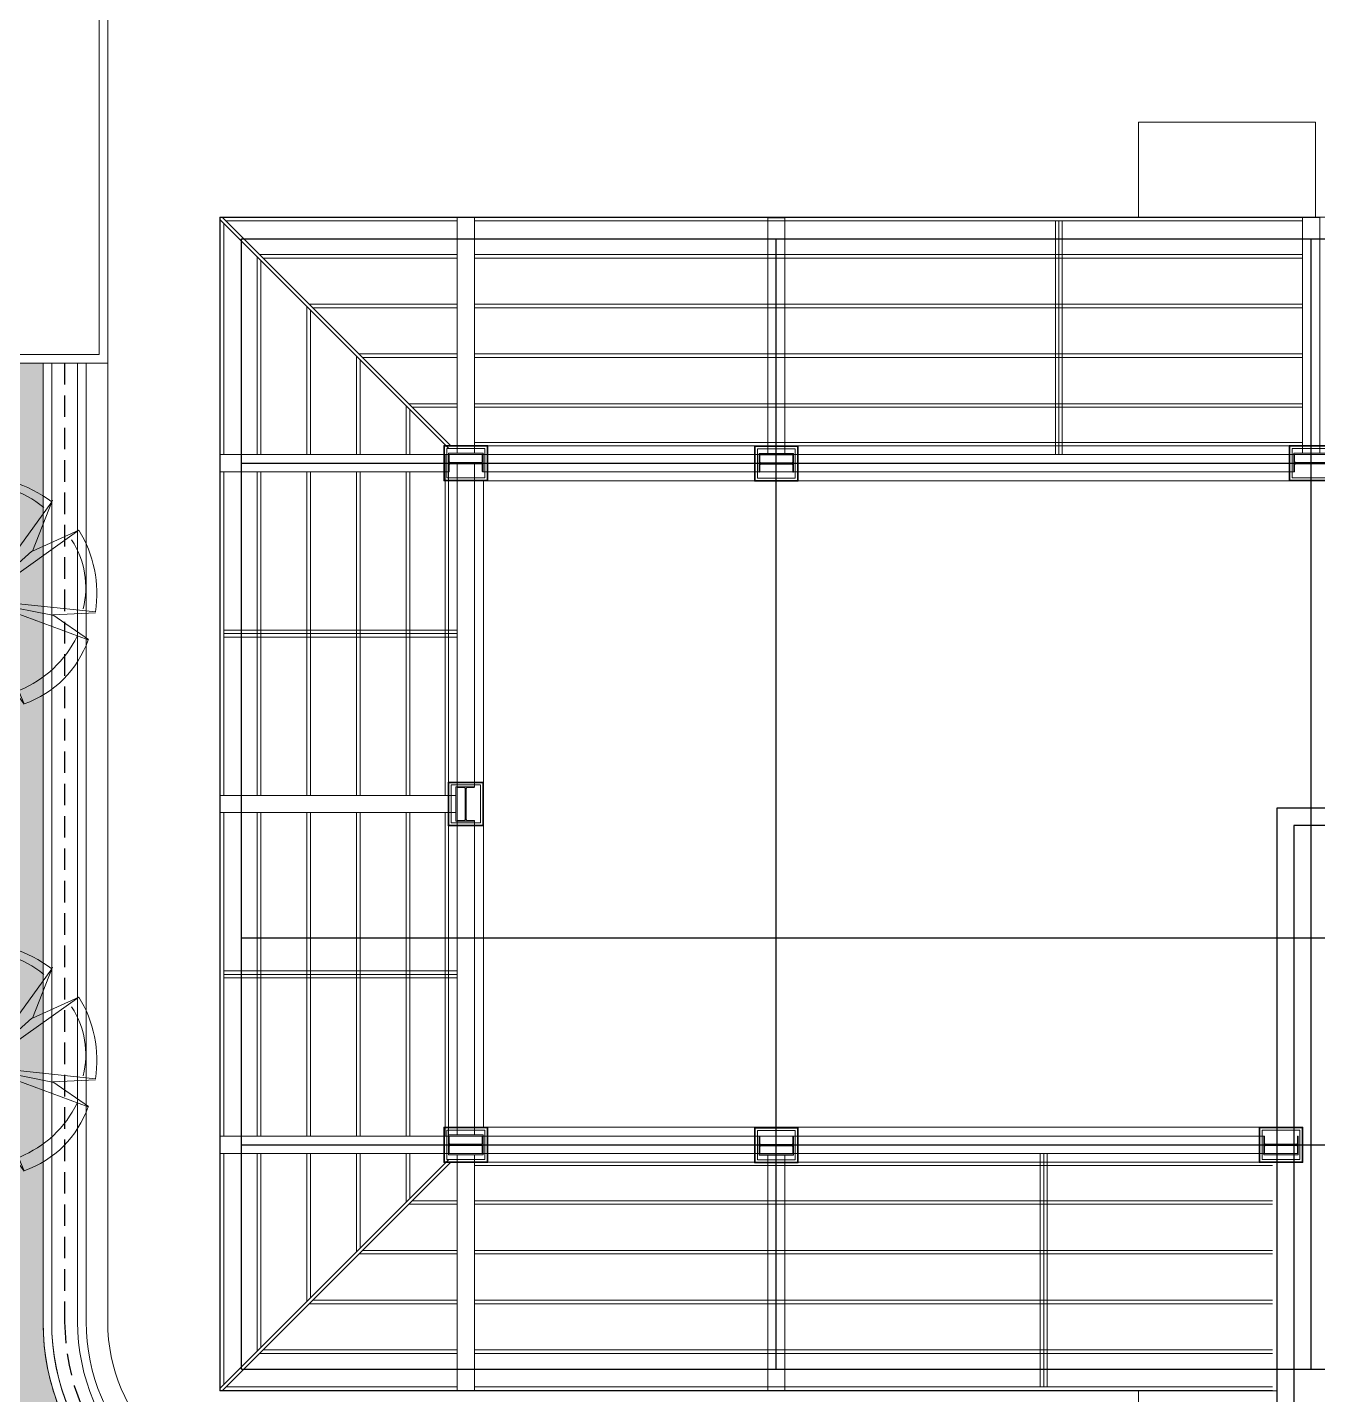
# Model space of a CAD drawing. Header units: inches. Extents: x 139 to 559, y -1 to 295.
# Drawn here: x 290.51 to 305.46, y 133.38 to 149.22 of the extents above; entities that cross this region are included whole.
import ezdxf

# ---------------------------------------------------------------- set-up
doc = ezdxf.new("R2010")
doc.units = ezdxf.units.IN
doc.header["$MEASUREMENT"] = 0
doc.linetypes.add('$0$HIDDEN', pattern=[0.375, 0.25, -0.125])
for name, color, linetype, lineweight in [('ars', 11, 'Continuous', 0), ('ARSIR', 31, 'Continuous', 5), ('ARSIR BETON', 8, 'Continuous', 5), ('ATAP', 3, 'Continuous', 20), ('besi siku', 70, 'Continuous', 9), ('DINDING2', 146, 'Continuous', 5), ('lan', 7, 'Continuous', 15), ('POHON', 98, 'Continuous', 5), ('RUMPUT', 93, 'Continuous', 0), ('SANITAIR', 15, 'Continuous', 9), ('WF', 6, 'Continuous', 9)]:
    doc.layers.add(name, color=color, linetype=linetype, lineweight=lineweight)
doc.layers.add('as', color=1, linetype='Continuous', plot=False)
pattern_1 = [(86.66969, (37.0798, 226.14725), (-0.5066041, 0.569206), [0.142875, -0.934755]), (41.66969, (37.0798, 226.14725), (-0.5066045, 0.5692064), [0.142875, -0.619125]), (131.66969, (37.0798, 226.14725), (-0.5692064, -0.5066045), [0.142875, -0.619125])]

# ---------------------------------------------------------------- blocks, each defined once
blk = doc.blocks.new('D00088C')
for p, q in [((-0.0013, -0.0094), (-0.1437, 0.4512)), ((-0.1152, 0.2615), (-0.1398, 0.4513)), ((-0.2342, 0.4212), (-0.1152, 0.2615)), ((-0.2303, 0.4213), (-0.0013, -0.0094)), ((0.2305, 0.3971), (0.0063, 0.0027)), ((0.2266, 0.397), (0.1472, 0.2403)), ((0.0063, 0.0027), (0.303, 0.3553)), ((0.1472, 0.2403), (0.3033, 0.3575)), ((-0.1152, 0.2612), (-0.0014, -0.0054)), ((0.0023, 0.0066), (-0.4996, 0.0423)), ((-0.496, -0.0575), (0.0023, 0.0066)), ((-0.3618, -0.0303), (-0.4945, 0.0417)), ((0.3075, -0.0277), (0.0024, 0.0026)), ((0.4778, 0.0264), (0.0025, -0.0014)), ((0.4784, 0.0248), (0.3087, -0.0294)), ((-0.4961, -0.0535), (-0.3618, -0.0303)), ((-0.3629, -0.0277), (0.0026, -0.0053)), ((0.0026, -0.0053), (-0.2884, -0.4252)), ((-0.192, -0.4744), (0.0026, -0.0053)), ((-0.1451, -0.264), (0.0026, -0.0053)), ((0.1495, -0.2553), (-0.0014, -0.0054)), ((0.3099, -0.3943), (0.0064, -0.0013)), ((0.0064, -0.0013), (0.169, -0.4733)), ((0.3087, -0.0294), (0.4741, -0.089)), ((-0.1457, -0.2629), (-0.2885, -0.4212)), ((-0.1959, -0.4745), (-0.1457, -0.2629))]:
    blk.add_line(p, q)
at = {"flags": 128}
blk.add_lwpolyline([(0.1453, 0.2437), (0.0025, -0.0014), (0.4729, -0.0927, -0.179693), (0.3099, -0.3943), (0.1517, -0.2555), (0.1692, -0.4812)], format="xyb", dxfattribs=at)
for centre, radius, start, end in [((-0.0088, 0.063), 0.411, 54.3842, 109.1674), ((0.0045, -0.0301), 0.5088, 117.4863, 171.4484), ((-0.018, -0.1342), 0.5445, 67.363, 101.0798), ((-0.022, -0.0267), 0.4368, 115.9305, 169.2592), ((0.0516, 0.0107), 0.4265, 2.1127, 53.8887), ((-0.0182, -0.0451), 0.4539, 8.9188, 50.8384), ((-0.0137, -0.0277), 0.4832, 183.5353, 235.3544), ((0.0103, -0.0052), 0.475, 188.1449, 233.911), ((0.0637, -0.0721), 0.358, 309.7909, 357.1215), ((-0.0193, -0.0383), 0.4358, 249.3685, 292.0705), ((-0.013, 0.0189), 0.5247, 250.058, 290.2953)]:
    blk.add_arc(centre, radius, start, end)
blk = doc.blocks.new('WF')
at = {"layer": 'ars'}
for p, q in [((-0.254, 0.204), (-0.254, -0.204)), ((0.254, 0.204), (-0.254, 0.204)), ((-0.25, 0.2), (-0.25, -0.2)), ((0.25, 0.2), (-0.25, 0.2)), ((-0.247, 0.1715), (-0.247, -0.1715)), ((0.2215, 0.197), (-0.2215, 0.197)), ((-0.22, -0.17), (-0.22, 0.17)), ((0.22, 0.17), (-0.22, 0.17)), ((0.22, -0.17), (0.22, 0.17)), ((0.247, 0.1715), (0.247, -0.1715)), ((0.25, 0.2), (0.25, -0.2)), ((0.254, 0.204), (0.254, -0.204)), ((0.254, -0.204), (-0.254, -0.204)), ((0.25, -0.2), (-0.25, -0.2)), ((0.2215, -0.197), (-0.2215, -0.197)), ((0.22, -0.17), (-0.22, -0.17))]:
    blk.add_line(p, q, dxfattribs=at)
for points in [[(-0.22, 0.1985), (-0.22, 0.2), (-0.25, 0.2), (-0.25, 0.17), (-0.2485, 0.17, 0.4142136), (-0.247, 0.1715), (-0.247, 0.194, -0.4142136), (-0.244, 0.197), (-0.2215, 0.197, 0.4142136)], [(0.22, 0.1985), (0.22, 0.2), (0.25, 0.2), (0.25, 0.17), (0.2485, 0.17, -0.4142136), (0.247, 0.1715), (0.247, 0.194, 0.4142136), (0.244, 0.197), (0.2215, 0.197, -0.4142136)], [(-0.22, -0.1985), (-0.22, -0.2), (-0.25, -0.2), (-0.25, -0.17), (-0.2485, -0.17, -0.4142136), (-0.247, -0.1715), (-0.247, -0.194, 0.4142136), (-0.244, -0.197), (-0.2215, -0.197, -0.4142136)], [(0.22, -0.1985), (0.22, -0.2), (0.25, -0.2), (0.25, -0.17), (0.2485, -0.17, 0.4142136), (0.247, -0.1715), (0.247, -0.194, -0.4142136), (0.244, -0.197), (0.2215, -0.197, 0.4142136)]]:
    blk.add_lwpolyline(points, format="xyb", close=True, dxfattribs=at)
at = {"layer": 'WF'}
blk.add_lwpolyline([(0.192, 0.096, -0.4142136), (0.196, 0.1), (0.2, 0.1), (0.2, -0.1), (0.196, -0.1, -0.4142136), (0.192, -0.096), (0.192, -0.0195, 0.4142136), (0.179, -0.0065), (-0.179, -0.0065, 0.4142136), (-0.192, -0.0195), (-0.192, -0.096, -0.4142136), (-0.196, -0.1), (-0.2, -0.1), (-0.2, 0.1), (-0.196, 0.1, -0.4142136), (-0.192, 0.096), (-0.192, 0.0195, 0.4142136), (-0.179, 0.0065), (0.179, 0.0065, 0.4142136), (0.192, 0.0195)], format="xyb", close=True, dxfattribs=at)
blk = doc.blocks.new('ATAP-B')
for points in [[(-20.644, -8.856), (-27.644, -8.856), (-27.644, -18.256), (-20.644, -18.256)], [(-20.844, -9.056), (-27.444, -9.056), (-27.444, -18.056), (-20.844, -18.056)]]:
    blk.add_lwpolyline(points, close=True)
at = {"layer": 'ars'}
for p, q in [((-3.044, -2.006), (-39.894, -2.006)), ((-39.894, -2.006), (-39.894, -15.606)), ((-36.84, -5.06), (-36.84, -12.552)), ((-36.84, -5.06), (-27.44, -5.06)), ((-36.84, -12.552), (-27.644, -12.552)), ((-39.894, -15.606), (-27.644, -15.606))]:
    blk.add_line(p, q, dxfattribs=at)
at = {"layer": 'as'}
for p, q in [((-39.644, -15.356), (-39.644, -2.256)), ((-39.644, -2.256), (47.106, -2.256)), ((-33.444, -15.36), (-33.444, -2.26)), ((-27.244, -15.356), (-27.244, -2.256)), ((-39.644, -4.856), (44.506, -4.856)), ((-39.644, -10.356), (47.106, -10.356)), ((-39.644, -12.756), (47.106, -12.756)), ((-39.644, -15.356), (47.106, -15.356))]:
    blk.add_line(p, q, dxfattribs=at)
at = {"layer": 'ATAP'}
blk.add_line((-29.244, -15.606), (-29.244, -16.706), dxfattribs=at)
blk.add_lwpolyline([(-29.244, -2.006), (-29.244, -0.906), (-27.194, -0.906), (-27.194, -2.006)], dxfattribs=at)
at = {"layer": 'besi siku'}
for p, q in [((-39.89, -4.756), (-39.89, -2.01)), ((-39.89, -2.01), (-37.144, -2.01)), ((-39.89, -2.038), (-37.244, -4.684)), ((-39.862, -2.01), (-37.216, -4.656)), ((-39.822, -2.05), (-37.144, -2.05)), ((-36.944, -2.01), (-27.344, -2.01)), ((-36.944, -2.05), (-27.344, -2.05)), ((-30.209, -2.054), (-30.209, -4.76)), ((-30.169, -2.054), (-30.169, -4.76)), ((-30.129, -2.054), (-30.129, -4.76)), ((-39.85, -4.756), (-39.85, -2.078)), ((-39.461, -4.756), (-39.461, -2.468)), ((-39.432, -2.439), (-37.144, -2.439)), ((-39.421, -4.756), (-39.421, -2.508)), ((-39.392, -2.479), (-37.144, -2.479)), ((-36.944, -2.439), (-27.344, -2.439)), ((-36.944, -2.479), (-27.344, -2.479)), ((-38.885, -4.756), (-38.885, -3.044)), ((-38.856, -3.015), (-37.144, -3.015)), ((-38.845, -4.756), (-38.845, -3.084)), ((-38.816, -3.055), (-37.144, -3.055)), ((-36.944, -3.015), (-27.344, -3.015)), ((-36.944, -3.055), (-27.344, -3.055)), ((-38.309, -4.756), (-38.309, -3.62)), ((-38.28, -3.591), (-37.144, -3.591)), ((-38.24, -3.631), (-37.144, -3.631)), ((-36.944, -3.591), (-27.344, -3.591)), ((-36.944, -3.631), (-27.344, -3.631)), ((-38.269, -4.756), (-38.269, -3.66)), ((-37.733, -4.756), (-37.733, -4.196)), ((-37.704, -4.167), (-37.144, -4.167)), ((-37.693, -4.756), (-37.693, -4.236)), ((-37.664, -4.207), (-37.144, -4.207)), ((-36.944, -4.167), (-27.344, -4.167)), ((-36.944, -4.207), (-27.344, -4.207)), ((-36.944, -4.616), (-27.344, -4.616)), ((-36.944, -4.656), (-27.344, -4.656)), ((-37.284, -4.756), (-37.284, -8.706)), ((-37.244, -4.756), (-37.244, -8.706)), ((-39.89, -4.956), (-39.89, -8.706)), ((-39.85, -4.956), (-39.85, -8.706)), ((-39.461, -4.956), (-39.461, -8.706)), ((-39.421, -4.956), (-39.421, -8.706)), ((-38.885, -4.956), (-38.885, -8.706)), ((-38.845, -4.956), (-38.845, -8.706)), ((-38.309, -4.956), (-38.309, -8.706)), ((-38.269, -4.956), (-38.269, -8.706)), ((-37.733, -4.956), (-37.733, -8.706)), ((-37.693, -4.956), (-37.693, -8.706)), ((-39.85, -6.791), (-37.144, -6.791)), ((-39.85, -6.831), (-37.144, -6.831)), ((-39.85, -6.871), (-37.144, -6.871)), ((-39.89, -12.656), (-39.89, -8.906)), ((-39.85, -12.656), (-39.85, -8.906)), ((-39.461, -12.656), (-39.461, -8.906)), ((-39.421, -12.656), (-39.421, -8.906)), ((-38.885, -12.656), (-38.885, -8.906)), ((-38.845, -12.656), (-38.845, -8.906)), ((-38.309, -12.656), (-38.309, -8.906)), ((-38.269, -12.656), (-38.269, -8.906)), ((-37.733, -12.656), (-37.733, -8.906)), ((-37.693, -12.656), (-37.693, -8.906)), ((-37.284, -12.656), (-37.284, -8.906)), ((-37.244, -12.656), (-37.244, -8.906)), ((-39.85, -10.741), (-37.144, -10.741)), ((-39.85, -10.781), (-37.144, -10.781)), ((-39.85, -10.821), (-37.144, -10.821)), ((-39.89, -12.856), (-39.89, -15.602)), ((-39.89, -15.574), (-37.244, -12.928)), ((-39.862, -15.602), (-37.216, -12.956)), ((-39.85, -12.856), (-39.85, -15.534)), ((-39.461, -12.856), (-39.461, -15.144)), ((-39.421, -12.856), (-39.421, -15.104)), ((-38.885, -12.856), (-38.885, -14.568)), ((-38.845, -12.856), (-38.845, -14.528)), ((-38.309, -12.856), (-38.309, -13.992)), ((-38.269, -12.856), (-38.269, -13.952)), ((-37.733, -12.856), (-37.733, -13.416)), ((-37.693, -12.856), (-37.693, -13.376)), ((-36.944, -12.956), (-27.694, -12.956)), ((-30.384, -15.566), (-30.384, -12.86)), ((-30.344, -15.566), (-30.344, -12.86)), ((-30.304, -15.566), (-30.304, -12.86)), ((-36.944, -12.996), (-27.694, -12.996)), ((-37.704, -13.445), (-37.144, -13.445)), ((-37.664, -13.405), (-37.144, -13.405)), ((-36.944, -13.405), (-27.694, -13.405)), ((-36.944, -13.445), (-27.694, -13.445)), ((-38.28, -14.021), (-37.144, -14.021)), ((-38.24, -13.981), (-37.144, -13.981)), ((-36.944, -13.981), (-27.694, -13.981)), ((-36.944, -14.021), (-27.694, -14.021)), ((-38.816, -14.557), (-37.144, -14.557)), ((-36.944, -14.557), (-27.694, -14.557)), ((-38.856, -14.597), (-37.144, -14.597)), ((-36.944, -14.597), (-27.694, -14.597)), ((-39.432, -15.173), (-37.144, -15.173)), ((-39.392, -15.133), (-37.144, -15.133)), ((-36.944, -15.133), (-27.694, -15.133)), ((-36.944, -15.173), (-27.694, -15.173)), ((-39.89, -15.602), (-37.144, -15.602)), ((-39.822, -15.562), (-37.144, -15.562)), ((-36.944, -15.562), (-27.694, -15.562)), ((-36.944, -15.602), (-27.694, -15.602))]:
    blk.add_line(p, q, dxfattribs=at)
at = {"layer": 'lan'}
blk.add_lwpolyline([(-20.644, -16.806), (-20.644, -8.856), (-27.644, -8.856), (-27.644, -16.806)], close=True, dxfattribs=at)
at = {"layer": 'WF'}
for p, q in [((-37.144, -4.863), (-37.144, -8.606)), ((-36.944, -4.863), (-36.944, -8.606)), ((-36.844, -4.756), (-27.444, -4.756)), ((-36.844, -4.956), (-27.444, -4.956)), ((-37.144, -9.006), (-37.144, -12.64)), ((-36.944, -9.006), (-36.944, -12.64)), ((-36.844, -12.656), (-27.794, -12.656)), ((-36.844, -12.856), (-27.794, -12.856))]:
    blk.add_line(p, q, dxfattribs=at)
for points in [[(-37.144, -4.74), (-37.144, -2.01), (-36.944, -2.01), (-36.944, -4.74)], [(-33.344, -4.744), (-33.344, -2.014), (-33.544, -2.014), (-33.544, -4.744)], [(-27.344, -4.74), (-27.344, -2.01), (-27.144, -2.01), (-27.144, -4.74)], [(-37.244, -4.756), (-39.89, -4.756), (-39.89, -4.956), (-37.244, -4.956)], [(-37.16, -8.706), (-39.89, -8.706), (-39.89, -8.906), (-37.16, -8.906)], [(-37.244, -12.656), (-39.89, -12.656), (-39.89, -12.856), (-37.244, -12.856)], [(-36.944, -12.872), (-36.944, -15.602), (-37.144, -15.602), (-37.144, -12.872)], [(-33.344, -12.876), (-33.344, -15.606), (-33.544, -15.606), (-33.544, -12.876)]]:
    blk.add_lwpolyline(points, dxfattribs=at)
for points in [[(-36.844, -4.756), (-36.844, -4.74), (-37.244, -4.74), (-37.244, -4.756)], [(-33.644, -4.76), (-33.644, -4.744), (-33.244, -4.744), (-33.244, -4.76)], [(-27.044, -4.756), (-27.044, -4.74), (-27.444, -4.74), (-27.444, -4.756)], [(-37.144, -8.606), (-37.16, -8.606), (-37.16, -9.006), (-37.144, -9.006)], [(-37.244, -12.64), (-37.244, -12.656), (-36.844, -12.656), (-36.844, -12.64)], [(-37.244, -12.856), (-37.244, -12.872), (-36.844, -12.872), (-36.844, -12.856)], [(-33.244, -12.86), (-33.244, -12.876), (-33.644, -12.876), (-33.644, -12.86)], [(-27.794, -12.856), (-27.794, -12.872), (-27.394, -12.872), (-27.394, -12.856)]]:
    blk.add_lwpolyline(points, close=True, dxfattribs=at)
at = {"layer": 'WF', "xscale": -1}
for p in [(-37.044, -4.856), (-27.244, -4.856), (-37.044, -12.756)]:
    blk.add_blockref('WF', p, dxfattribs=at)
for p, rotation in [((-33.444, -4.86), 180), ((-37.044, -8.806), 90)]:
    blk.add_blockref('WF', p, dxfattribs=dict(at, rotation=rotation))
at = {"layer": 'WF', "rotation": 180}
blk.add_blockref('WF', (-33.444, -12.76), dxfattribs=at)
at = {"layer": 'WF'}
blk.add_blockref('WF', (-27.594, -12.756), dxfattribs=at)

msp = doc.modelspace()

# ---------------------------------------------------------------- hatches: boundary and pattern name
at = {"layer": 'ARSIR'}
h = msp.add_hatch(dxfattribs=at)
h.set_pattern_fill('AR-HBONE', color=256, scale=0.1, style=0)
h.set_pattern_definition([(48.3303, (269.9467, 118.0756), (-0.0328619, 0.5647301), [1.2, -0.4]), (138.3303, (270.2126, 118.37438), (-0.0328619, 0.5647301), [1.2, -0.4])])
edge = h.paths.add_edge_path()
edge.add_line((395.42, 171.6524), (394.22, 171.6524))
edge.add_line((394.22, 171.6524), (394.22, 133.2715))
edge.add_arc((380.22, 133.2715), 14, 270, 360, ccw=False)
edge.add_line((380.22, 119.2715), (283.2125, 119.2715))
edge.add_line((283.2125, 119.2715), (283.2125, 118.0715))
edge.add_line((283.2125, 118.0715), (380.22, 118.0715))
edge.add_arc((380.22, 133.2715), 15.2, 270, 360)
edge.add_line((395.42, 133.2715), (395.42, 171.6524))
at = {"layer": 'ARSIR BETON'}
h = msp.add_hatch(dxfattribs=at)
h.set_pattern_fill('AR-HBONE', color=256, scale=0.004, style=0)
h.set_pattern_definition([(45, (37.0798, 226.14725), (6e-17, 0.5747364), [1.2192, -0.4064]), (135, (37.36716, 226.4346), (6e-17, 0.5747364), [1.2192, -0.4064])])
edge = h.paths.add_edge_path()
edge.add_arc((191.2828, 190.0679), 14, 90, 180)
edge.add_line((177.2828, 190.0679), (177.2828, 133.2715))
edge.add_arc((191.2827, 133.2715), 14, 179.99992, 263.11919)
edge.add_line((189.6055, 119.3724), (189.6055, 112.3227))
edge.add_line((189.6055, 112.3227), (189.7055, 112.3227))
edge.add_line((189.7055, 112.3227), (189.7055, 112.2227))
edge.add_line((189.7055, 112.2227), (201.7055, 112.2227))
edge.add_line((201.7055, 112.2227), (201.7055, 119.2715))
edge.add_line((201.7055, 119.2715), (380.22, 119.2715))
edge.add_arc((380.22, 133.2715), 14, 270, 360)
edge.add_line((394.22, 133.2715), (394.22, 186.8365))
edge.add_arc((380.07, 186.8365), 14.15, 0.00002, 89.99998)
edge.add_line((380.07, 200.9865), (288.3873, 200.9865))
edge.add_arc((288.3873, 203.9865), 3, 180, 270, ccw=False)
edge.add_line((285.3873, 203.9865), (285.3986, 204.9823))
edge.add_line((285.3986, 204.9823), (271.3873, 205.1475))
edge.add_line((271.3873, 205.1475), (271.3873, 204.9086))
edge.add_arc((270.5466, 204.9086), 0.8408, 270, 359.99999, ccw=False)
edge.add_line((270.5466, 204.0679), (191.2828, 204.0679))
edge = h.paths.add_edge_path()
edge.add_line((191.2672, 197.9562), (265.7566, 197.9585))
edge.add_arc((265.7568, 189.203), 8.7555, 41.343, 90.00169, ccw=False)
edge.add_line((272.3302, 194.9865), (332.5823, 194.9865))
edge.add_line((332.5823, 194.9865), (332.5823, 191.8715))
edge.add_line((332.5823, 191.8715), (340.1822, 191.8715))
edge.add_line((340.1822, 191.8715), (340.1822, 194.9865))
edge.add_line((340.1822, 194.9865), (380.07, 194.9865))
edge.add_arc((380.07, 186.8365), 8.15, 0, 90, ccw=False)
edge.add_line((388.22, 186.8365), (388.22, 163.1715))
edge.add_line((388.22, 163.1715), (388.22, 157.7117))
edge.add_line((388.22, 157.7117), (388.22, 133.2715))
edge.add_arc((380.22, 133.2715), 8, -90, 0, ccw=False)
edge.add_line((380.22, 125.2715), (191.2828, 125.2715))
edge.add_arc((191.185, 133.1732), 7.9023, 180.12317, 270.70845, ccw=False)
edge.add_line((183.2828, 133.1562), (183.2675, 189.9541))
edge.add_arc((191.2675, 189.9563), 8, 90.00169, 180.01541, ccw=False)
at = {"layer": 'RUMPUT'}
h = msp.add_hatch(dxfattribs=at)
h.set_pattern_fill('GRASS', color=256, scale=0.03, angle=356.66969, style=0)
h.set_pattern_definition(pattern_1)
edge = h.paths.add_edge_path()
edge.add_line((394.22, 171.6524), (402.698, 171.6524))
edge.add_line((402.698, 171.6524), (406.8633, 171.9326))
edge.add_line((406.8633, 171.9326), (407.1349, 173.6574))
edge.add_line((407.1349, 173.6574), (416.4205, 172.1948))
edge.add_line((416.4205, 172.1948), (417.0895, 176.4425))
edge.add_line((417.0895, 176.4425), (434.0908, 173.7645))
edge.add_line((434.0908, 173.7645), (442.2259, 174.3118))
edge.add_line((442.2259, 174.3118), (445.141, 192.7643))
edge.add_line((445.141, 192.7643), (418.5729, 196.9616))
edge.add_line((418.5729, 196.9616), (402.3997, 199.5091))
edge.add_line((402.3997, 199.5091), (401.9329, 196.5456))
edge.add_line((401.9329, 196.5456), (390.18, 198.3869))
edge.add_arc((380.07, 186.8365), 15.35, 48.80437, 90)
edge.add_line((380.07, 202.1865), (288.3873, 202.1865))
edge.add_arc((288.3873, 203.9865), 1.8, 180, 270, ccw=False)
edge.add_line((286.5873, 203.9865), (286.5873, 204.7646))
edge.add_line((286.5873, 204.7646), (489.7232, 202.4653))
edge.add_line((489.7232, 202.4653), (489.009, 190.7748))
edge.add_line((489.009, 190.7748), (447.5074, 192.7549))
edge.add_line((447.5074, 192.7549), (448.3956, 174.0667))
edge.add_line((448.3956, 174.0667), (421.3302, 172.0652))
edge.add_line((421.3302, 172.0652), (401.0645, 170.836))
edge.add_line((401.0645, 170.836), (400.9341, 157.9843))
edge.add_line((400.9341, 157.9843), (400.8036, 145.1327))
edge.add_line((400.8036, 145.1327), (400.9017, 135.2859))
edge.add_line((400.9017, 135.2859), (401.5003, 132.6794))
edge.add_line((401.5003, 132.6794), (401.2595, 116.478))
edge.add_line((401.2595, 116.478), (378.6535, 115.7086))
edge.add_line((378.6535, 115.7086), (368.9216, 115.7377))
edge.add_line((368.9216, 115.7377), (346.0892, 112.9076))
edge.add_line((346.0892, 112.9076), (341.1309, 112.1001))
edge.add_line((341.1309, 112.1001), (333.7244, 111.8362))
edge.add_line((333.7244, 111.8362), (331.0738, 112.2718))
edge.add_line((331.0738, 112.2718), (324.3803, 115.2754))
edge.add_line((324.3803, 115.2754), (321.6092, 115.9684))
edge.add_line((321.6092, 115.9684), (289.1333, 113.6571))
edge.add_line((289.1333, 113.6571), (289.1333, 118.0715))
edge.add_line((289.1333, 118.0715), (380.22, 118.0715))
edge.add_arc((380.22, 133.2715), 15.2, 270, 360)
edge.add_line((395.42, 133.2715), (395.42, 171.6524))
h = msp.add_hatch(dxfattribs=at)
h.set_pattern_fill('GRASS', color=256, scale=0.03, angle=356.66969, style=0)
h.set_pattern_definition(pattern_1)
h.paths.add_polyline_path([(284.185, 144.4992), (284.1822, 144.4607), (288.6128, 144.1071), (288.6032, 144.0035), (288.5816, 143.7583), (288.5544, 143.513), (288.5161, 143.2733), (288.4781, 143.0337), (288.4345, 142.794), (288.3799, 142.5596), (288.3255, 142.3255), (288.1946, 141.8677), (288.1238, 141.6389), (288.0423, 141.4156), (287.9604, 141.1978), (287.8734, 140.9742), (287.7807, 140.7617), (287.6825, 140.5495), (287.579, 140.337), (287.4755, 140.1298), (287.3613, 139.9229), (287.2467, 139.7212), (287.1268, 139.5198), (287.0018, 139.3237), (286.8708, 139.1328), (286.7346, 138.9422), (286.5984, 138.7569), (286.4569, 138.5772), (286.3096, 138.3974), (286.1626, 138.2177), (286.0048, 138.0487), (285.8466, 137.8798), (285.6888, 137.7111), (285.5199, 137.553), (285.3509, 137.3952), (285.182, 137.2426), (285.0022, 137.09), (284.8225, 136.9483), (284.6427, 136.8068), (284.4574, 136.665), (284.2668, 136.5344), (284.076, 136.4034), (283.8798, 136.2783), (283.6785, 136.1585), (283.4768, 136.0439), (283.2754, 135.9349), (283.0682, 135.8262), (282.8557, 135.728), (282.6432, 135.6301), (282.431, 135.5374), (282.2129, 135.4503), (281.9949, 135.3685), (281.7716, 135.2922), (281.5483, 135.2159), (281.3194, 135.1504), (281.0905, 135.0905), (280.862, 135.0306), (280.6276, 134.9818), (280.3934, 134.9379), (280.159, 134.8944), (279.9194, 134.8619), (279.6797, 134.8292), (279.4344, 134.8073), (279.1948, 134.7909), (278.9495, 134.7801), (278.7046, 134.7745), (278.5792, 134.7745), (278.4483, 134.7745), (278.187, 134.7801), (277.9309, 134.7909), (277.6749, 134.8128), (277.4241, 134.84), (277.1736, 134.8672), (276.9231, 134.9055), (276.6723, 134.9543), (276.4271, 135.0034), (276.1822, 135.0581), (275.9425, 135.1232), (275.7025, 135.1887), (275.4684, 135.2594), (275.2343, 135.3413), (275.0054, 135.4284), (274.7766, 135.5155), (274.5477, 135.6137), (274.3244, 135.7116), (274.1064, 135.8206), (273.8886, 135.9296), (273.6761, 136.0439), (273.4636, 136.1638), (273.2567, 136.2947), (273.055, 136.4254), (272.8533, 136.5616), (272.6572, 136.6978), (272.4611, 136.8448), (272.2705, 136.9918), (272.0852, 137.1499), (271.9054, 137.3078), (271.7257, 137.4659), (271.5515, 137.6348), (271.377, 137.8038), (271.2136, 137.978), (271.0502, 138.1577), (270.8921, 138.3431), (270.7395, 138.5281), (270.5872, 138.7189), (270.4455, 138.9095), (270.3037, 139.1056), (270.1675, 139.3073), (270.0368, 139.5142), (269.9115, 139.7212), (269.6718, 140.1462), (269.5628, 140.3642), (269.454, 140.582), (269.3558, 140.8056), (269.2579, 141.0289), (269.1705, 141.2577), (269.0834, 141.4919), (269.0071, 141.7263), (268.9308, 141.9604), (268.8657, 142.2001), (268.8057, 142.4397), (268.7458, 142.685), (268.6967, 142.9302), (268.6532, 143.1751), (268.6149, 143.4259), (268.5821, 143.6764), (268.555, 143.9324), (268.5386, 144.1885), (268.5222, 144.4445), (268.517, 144.7061), (268.517, 144.8315), (284.1961, 144.8315), (284.1905, 144.7225)])
edge = h.paths.add_edge_path()
edge.add_line((290.6873, 145.3315), (266.1873, 145.3315))
edge.add_line((266.1873, 145.3315), (266.1873, 134.2215))
edge.add_arc((263.4373, 134.2215), 2.75, 270, 360, ccw=False)
edge.add_line((263.4373, 131.4715), (230.5822, 131.4715))
edge.add_line((230.5822, 131.4715), (230.5822, 125.7715))
edge.add_arc((230.9822, 125.7715), 0.4, 180, 270)
edge.add_line((230.9822, 125.3715), (231.9822, 125.3715))
edge.add_arc((231.9822, 125.7715), 0.4, 270, 360)
edge.add_line((232.3822, 125.7715), (232.3822, 130.3715))
edge.add_line((232.3822, 130.3715), (262.5822, 130.3715))
edge.add_line((262.5822, 130.3715), (262.5822, 126.5716))
edge.add_line((262.5822, 126.5716), (296.4823, 126.5716))
edge.add_line((296.4823, 126.5716), (296.4823, 130.3681))
edge.add_line((296.4823, 130.3681), (332.4823, 130.3681))
edge.add_line((332.4823, 130.3681), (332.4823, 131.4715))
edge.add_line((332.4823, 131.4715), (293.4373, 131.4715))
edge.add_arc((293.4373, 134.2215), 2.75, 180, 270, ccw=False)
edge.add_line((290.6873, 134.2215), (290.6873, 145.3315))

# ---------------------------------------------------------------- linework, layer by layer
at = {"layer": 'as', "linetype": '$0$HIDDEN'}
msp.add_line((290.9373, 145.3315), (290.9373, 134.2215), dxfattribs=at)
msp.add_arc((293.4373, 134.2215), 2.5, 180, 270, dxfattribs=at)
at = {"layer": 'ATAP'}
msp.add_lwpolyline([(265.4373, 178.0115), (291.4373, 178.0115), (291.4373, 173.2715), (294.3373, 173.2715), (294.3373, 150.0715), (291.4373, 150.0715), (291.4373, 145.3315), (265.6873, 145.3315), (265.6873, 149.6215), (262.8873, 149.6215), (262.8873, 173.7315), (265.4373, 173.7315), (265.4373, 178.0115)], dxfattribs=at)
msp.add_lwpolyline([(265.5373, 177.9115), (291.3373, 177.9115), (291.3373, 173.1715), (294.2373, 173.1715), (294.2373, 150.1715), (291.3373, 150.1715), (291.3373, 145.4315), (265.7873, 145.4315), (265.7873, 149.7215), (262.9873, 149.7215), (262.9873, 173.6315), (265.5373, 173.6315)], close=True, dxfattribs=at)
at = {"layer": 'DINDING2'}
msp.add_lwpolyline([(291.4373, 146.9315), (291.4373, 150.0715), (292.7373, 150.0715)], dxfattribs=at)
for points in [[(266.1873, 145.3315), (266.1873, 134.2215, -0.4142136), (263.4373, 131.4715), (230.5822, 131.4715), (230.5822, 130.2715), (230.5822, 125.7715, 0.4142136), (230.9822, 125.3715), (231.9822, 125.3715, 0.4142136), (232.3822, 125.7715), (232.3822, 130.3715), (262.5822, 130.3715), (262.5822, 126.5716), (296.4823, 126.5716), (296.4823, 130.3681), (332.4823, 130.3681), (332.4823, 131.4715), (293.4373, 131.4715, -0.4142136), (290.6873, 134.2215), (290.6873, 145.3315)], [(296.5823, 126.4681), (296.5823, 130.2681), (332.5823, 130.2681), (332.5823, 131.4715), (332.5823, 131.5715), (293.4373, 131.5715, -0.4142136), (290.7873, 134.2215), (290.7873, 145.3315)]]:
    msp.add_lwpolyline(points, format="xyb", dxfattribs=at)
at = {"layer": 'lan'}
msp.add_line((291.4373, 146.7815), (291.4373, 134.2215), dxfattribs=at)
msp.add_arc((293.4373, 134.2215), 2, 180, 270, dxfattribs=at)
msp.add_arc((293.4373, 134.2215), 2, 180, 270, dxfattribs=at)
at = {"layer": 'SANITAIR'}
for p, q in [((290.6873, 145.3315), (290.6873, 134.2215)), ((290.7873, 145.3315), (290.7873, 134.2215)), ((291.0873, 145.3315), (291.0873, 134.2215)), ((291.1873, 145.3315), (291.1873, 134.2215))]:
    msp.add_line(p, q, dxfattribs=at)
for radius in [2.75, 2.65, 2.35, 2.25]:
    msp.add_arc((293.4373, 134.2215), radius, 180, 270, dxfattribs=at)

# ---------------------------------------------------------------- block references
msp.add_blockref('ATAP-B', (332.6313, 149.0275))
at = {"layer": 'POHON', "xscale": -2.812499999999324, "yscale": 2.812499999999318, "zscale": 8.4375, "rotation": 163.0458035345949}
for p in [(289.946, 142.5868), (289.946, 137.1759)]:
    msp.add_blockref('D00088C', p, dxfattribs=at)

doc.saveas('drawing.dxf')
